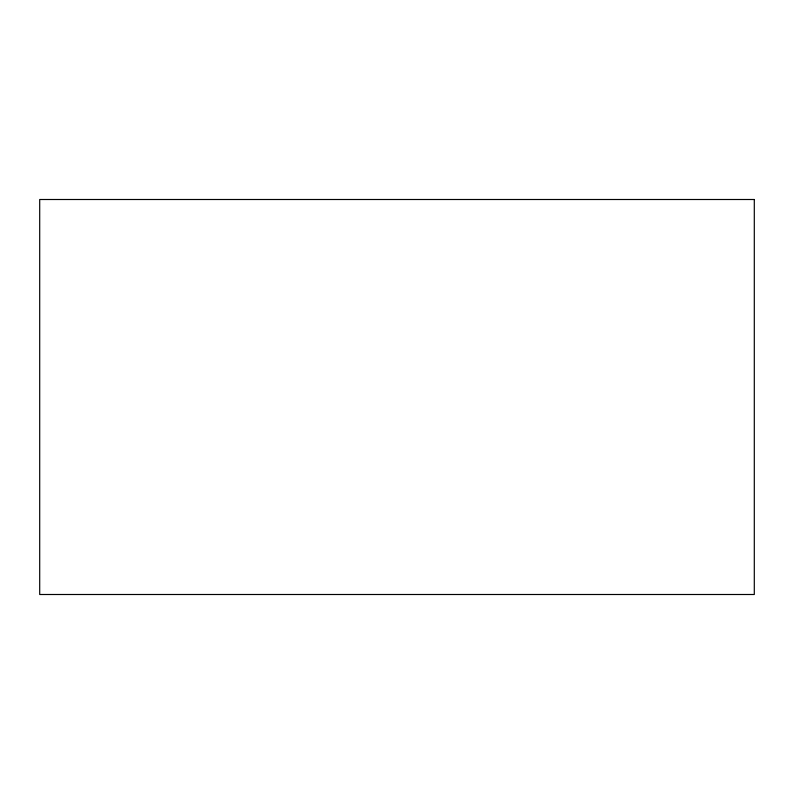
<?xml version="1.0" encoding="UTF-8"?>
<svg xmlns="http://www.w3.org/2000/svg" width="794" height="794" viewBox="0 0 794 794"><rect width="100%" height="100%" fill="white"/><g stroke="black" fill="none" stroke-linecap="round" stroke-linejoin="round"><path stroke-width="1.19" d="M754.3 199.502L39.7 199.502L39.7 594.498L754.3 594.498L754.3 199.502"/></g></svg>
